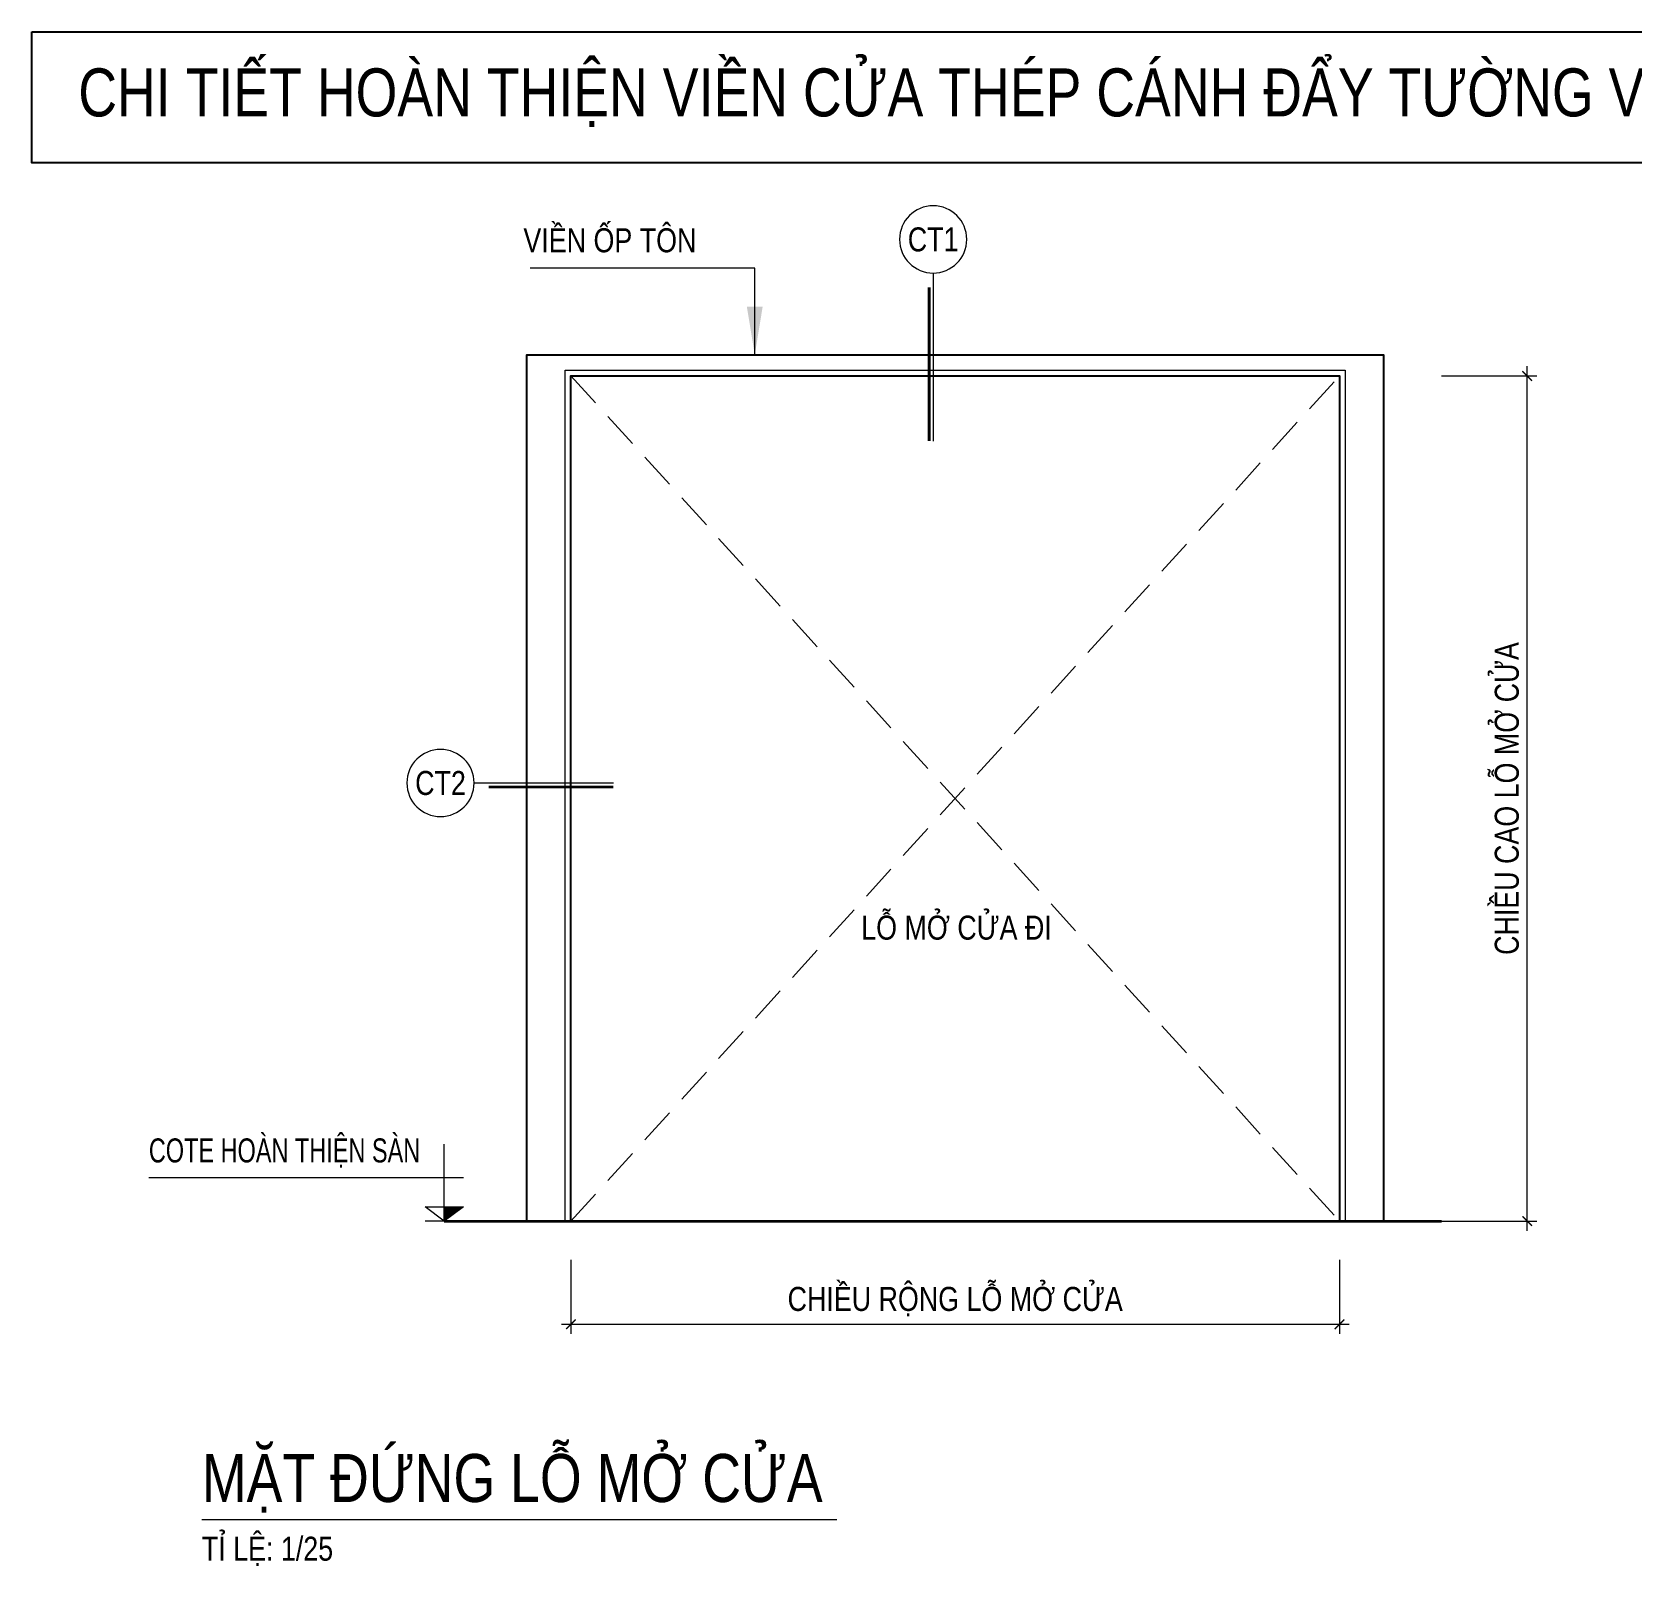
# Model space of a CAD drawing. Header units: millimetres. Extents: x -547695 to 905972, y -1055718 to 167349.
# Drawn here: x -537575 to -533414, y -1048231 to -1044238 of the extents above; entities that cross this region are included whole.
import ezdxf
from ezdxf.enums import TextEntityAlignment as Align

# ---------------------------------------------------------------- set-up
doc = ezdxf.new("R2010")
doc.units = ezdxf.units.MM
doc.linetypes.add('HIDDEN', pattern=[9.525, 6.35, -3.175])
doc.layers.get('DEFPOINTS').update_dxf_attribs({"color": 1, "lineweight": 25})
for name, color, linetype, lineweight in [('A-CONC', 2, 'Continuous', 35), ('A-DIMS', 8, 'Continuous', 9), ('A-FINE', 255, 'Continuous', 25), ('A-HIDD', 45, 'HIDDEN', 9), ('A-LITE', 9, 'Continuous', 9), ('A-SYMBOLS', 10, 'Continuous', 13), ('A-TEXT', 255, 'Continuous', 25)]:
    doc.layers.add(name, color=color, linetype=linetype, lineweight=lineweight)
doc.styles.add('VTK _ Arial_2.5 mm', font='arial.ttf', dxfattribs={"width": 0.8})
doc.styles.add('VTK_Arial', font='arial.ttf', dxfattribs={"width": 0.8})
doc.dimstyles.new('A-2.5-DIM25', dxfattribs={"dimscale": 25, "dimtxt": 2.5, "dimasz": 1, "dimexe": 1, "dimexo": 0, "dimgap": 0.5, "dimtad": 1, "dimdec": 0, "dimzin": 12, "dimdsep": 46, "dimtxsty": 'VTK_Arial', "dimblk": 'ARCHTICK', "dimcen": 0, "dimdle": 1, "dimclrd": 256, "dimclre": 256, "dimclrt": 7, "dimadec": 1, "dimazin": 3, "dimtfac": 1, "dimtdec": 0, "dimtmove": 0, "dimatfit": 2, "dimfxl": 20, "dimtolj": 1, "dimtzin": 0, "dimlwd": -1, "dimlwe": -1, "dimarcsym": 0})

# ---------------------------------------------------------------- blocks, each defined once
blk = doc.blocks.new('A$Cf744d3f0')
for p, q in [((0, 0), (0, 800)), ((200, 450), (-1500, 450)), ((200, 0), (-200, 0))]:
    blk.add_line(p, q)
blk.add_lwpolyline([(0, 0), (-200, 150), (200, 150)], close=True)
blk.add_solid([(200, 150), (0, 150), (0, 0)])
blk = doc.blocks.new('_ARCHTICK')
at = {"color": 0, "linetype": 'ByBlock', "const_width": 0.15}
blk.add_lwpolyline([(-0.5, -0.5), (0.5, 0.5)], dxfattribs=at)
blk = doc.blocks.new('*D777')
at = {"layer": 'A-DIMS', "transparency": 16777216}
for p, q in [((-533906.7, -1045133.5), (-533659, -1045133.5)), ((-533684, -1047358.5), (-533684, -1045108.5)), ((-533906.7, -1047333.5), (-533659, -1047333.5))]:
    blk.add_line(p, q, dxfattribs=at)
at = {"layer": 'DEFPOINTS', "color": 0, "transparency": 16777216}
for p in [(-533906.7, -1045133.5), (-533684, -1045133.5), (-533906.7, -1047333.5)]:
    blk.add_point(p, dxfattribs=at)
at = {"layer": 'A-DIMS', "transparency": 16777216, "xscale": 25, "yscale": 25, "zscale": 25}
for p, rotation in [((-533684, -1045133.5), 90), ((-533684, -1047333.5), 270)]:
    blk.add_blockref('_ARCHTICK', p, dxfattribs=dict(at, rotation=rotation))
at = {"layer": 'A-DIMS', "color": 7, "transparency": 16777216, "insert": (-533736.7, -1046233.5), "char_height": 62.5, "attachment_point": 5, "rotation": 90, "style": 'VTK_Arial'}
blk.add_mtext('\\A1;CHIỀU CAO LỖ MỞ CỬA', dxfattribs=at)
blk = doc.blocks.new('*D778')
at = {"layer": 'A-DIMS', "transparency": 16777216}
for p, q in [((-536172.6, -1047433.9), (-536172.6, -1047627.1)), ((-534172.6, -1047433.9), (-534172.6, -1047627.1)), ((-536197.6, -1047602.1), (-534147.6, -1047602.1))]:
    blk.add_line(p, q, dxfattribs=at)
at = {"layer": 'DEFPOINTS', "color": 0, "transparency": 16777216}
for p in [(-536172.6, -1047433.9), (-534172.6, -1047433.9), (-534172.6, -1047602.1)]:
    blk.add_point(p, dxfattribs=at)
at = {"layer": 'A-DIMS', "transparency": 16777216, "xscale": 25, "yscale": 25, "zscale": 25, "rotation": 180}
blk.add_blockref('_ARCHTICK', (-536172.6, -1047602.1), dxfattribs=at)
at = {"layer": 'A-DIMS', "transparency": 16777216, "xscale": 25, "yscale": 25, "zscale": 25}
blk.add_blockref('_ARCHTICK', (-534172.6, -1047602.1), dxfattribs=at)
at = {"layer": 'A-DIMS', "color": 7, "transparency": 16777216, "insert": (-535172.6, -1047543), "char_height": 62.5, "attachment_point": 5, "style": 'VTK_Arial'}
blk.add_mtext('\\A1;CHIỀU RỘNG LỖ MỞ CỬA', dxfattribs=at)
blk = doc.blocks.new('*U775')
at = {"const_width": 0.3}
blk.add_lwpolyline([(-18, -0.42), (-5, -0.42)], dxfattribs=at)
blk.add_wipeout([(3.5, 0), (3.47, -0.44), (3.39, -0.87), (3.25, -1.29), (3.07, -1.69), (2.83, -2.06), (2.55, -2.4), (2.23, -2.7), (1.88, -2.96), (1.49, -3.17), (1.08, -3.33), (0.66, -3.44), (0.22, -3.49), (-0.22, -3.49), (-0.66, -3.44), (-1.08, -3.33), (-1.49, -3.17), (-1.88, -2.96), (-2.23, -2.7), (-2.55, -2.4), (-2.83, -2.06), (-3.07, -1.69), (-3.25, -1.29), (-3.39, -0.87), (-3.47, -0.44), (-3.5, 0), (-3.47, 0.44), (-3.39, 0.87), (-3.25, 1.29), (-3.07, 1.69), (-2.83, 2.06), (-2.55, 2.4), (-2.23, 2.7), (-1.88, 2.96), (-1.49, 3.17), (-1.08, 3.33), (-0.66, 3.44), (-0.22, 3.49), (0.22, 3.49), (0.66, 3.44), (1.08, 3.33), (1.49, 3.17), (1.88, 2.96), (2.23, 2.7), (2.55, 2.4), (2.83, 2.06), (3.07, 1.69), (3.25, 1.29), (3.39, 0.87), (3.47, 0.44)])
blk.add_lwpolyline([(-3.5, 0), (-18, 0)])
blk.add_circle((0, 0), 3.5)
at = {"color": 7, "style": 'VTK _ Arial_2.5 mm', "width": 0.8, "flags": 8}
blk.add_attdef('SYMBOL', text='', height=2.5, dxfattribs=at).set_placement((0, 0), align=Align.MIDDLE_CENTER)
blk = doc.blocks.new('*U776')
at = {"const_width": 0.3}
blk.add_lwpolyline([(0.42, -21), (0.42, -5)], dxfattribs=at)
blk.add_wipeout([(3.5, 0), (3.47, -0.44), (3.39, -0.87), (3.25, -1.29), (3.07, -1.69), (2.83, -2.06), (2.55, -2.4), (2.23, -2.7), (1.88, -2.96), (1.49, -3.17), (1.08, -3.33), (0.66, -3.44), (0.22, -3.49), (-0.22, -3.49), (-0.66, -3.44), (-1.08, -3.33), (-1.49, -3.17), (-1.88, -2.96), (-2.23, -2.7), (-2.55, -2.4), (-2.83, -2.06), (-3.07, -1.69), (-3.25, -1.29), (-3.39, -0.87), (-3.47, -0.44), (-3.5, 0), (-3.47, 0.44), (-3.39, 0.87), (-3.25, 1.29), (-3.07, 1.69), (-2.83, 2.06), (-2.55, 2.4), (-2.23, 2.7), (-1.88, 2.96), (-1.49, 3.17), (-1.08, 3.33), (-0.66, 3.44), (-0.22, 3.49), (0.22, 3.49), (0.66, 3.44), (1.08, 3.33), (1.49, 3.17), (1.88, 2.96), (2.23, 2.7), (2.55, 2.4), (2.83, 2.06), (3.07, 1.69), (3.25, 1.29), (3.39, 0.87), (3.47, 0.44)])
blk.add_lwpolyline([(0, -3.5), (0, -21)])
blk.add_circle((0, 0), 3.5)
at = {"color": 7, "style": 'VTK _ Arial_2.5 mm', "width": 0.8, "flags": 8}
blk.add_attdef('SYMBOL', text='', height=2.5, dxfattribs=at).set_placement((0, 0), align=Align.MIDDLE_CENTER)
blk = doc.blocks.new('*U771')
blk.add_line((66.1, 0), (0, 0))
at = {"color": 7, "style": 'VTK_Arial', "width": 0.8}
blk.add_attdef('SECTION', (0, 1.86), '', height=5, dxfattribs=at)
at = {"color": 7, "linetype": 'Continuous', "style": 'VTK_Arial', "width": 0.8, "flags": 8}
blk.add_attdef('SCALE-I', (0, -4.25), '', height=2.5, dxfattribs=at)

msp = doc.modelspace()

# ---------------------------------------------------------------- linework, layer by layer
at = {"layer": 'A-CONC'}
msp.add_line((-536502.1, -1047333.5), (-533906.7, -1047333.5), dxfattribs=at)
at = {"layer": 'A-FINE'}
msp.add_lwpolyline([(-537575.2, -1044238.3), (-530325.2, -1044238.3), (-530325.2, -1044578.8), (-537575.2, -1044578.8)], close=True, dxfattribs=at)
for points in [[(-536287.6, -1047333.5), (-536287.6, -1045078.5), (-534057.6, -1045078.5), (-534057.6, -1047333.5)], [(-536172.6, -1047333.5), (-536172.6, -1045133.5), (-534172.6, -1045133.5), (-534172.6, -1047333.5)]]:
    msp.add_lwpolyline(points, dxfattribs=at)
at = {"layer": 'A-HIDD', "ltscale": 15}
for p, q in [((-537575.2, -1044238.3), (-523075.2, -1044238.3)), ((-536172.6, -1045133.5), (-534172.6, -1047333.5)), ((-536172.6, -1047333.5), (-534172.6, -1045133.5))]:
    msp.add_line(p, q, dxfattribs=at)
at = {"layer": 'A-LITE'}
msp.add_lwpolyline([(-536187.6, -1047333.5), (-536187.6, -1045118.5), (-534157.6, -1045118.5), (-534157.6, -1047333.5)], dxfattribs=at)
at = {"layer": 'A-SYMBOLS'}
msp.add_line((-536877.1, -1047221), (-537271.4, -1047221), dxfattribs=at)

# ---------------------------------------------------------------- block references
at = {"layer": 'A-SYMBOLS', "xscale": 0.25, "yscale": 0.25, "zscale": 0.25}
msp.add_blockref('A$Cf744d3f0', (-536502.1, -1047333.5), dxfattribs=at)
at = {"layer": 'A-SYMBOLS', "xscale": 25, "yscale": 25, "zscale": 25}
msp.add_blockref('*U771', (-537133.1, -1048111.2), dxfattribs=at).add_auto_attribs({'SECTION': 'MẶT ĐỨNG LỖ MỞ CỬA', 'SCALE-I': 'TỈ LỆ: 1/25'})

# ---------------------------------------------------------------- texts
at = {"layer": 'A-TEXT', "color": 0, "style": 'VTK_Arial', "width": 0.8}
msp.add_text('CHI TIẾT HOÀN THIỆN VIỀN CỬA THÉP CÁNH ĐẨY TƯỜNG VÁCH TÔN', height=125, dxfattribs=at).set_placement((-537454.7, -1044395.6), align=Align.MIDDLE_LEFT)
at = {"layer": 'A-TEXT', "style": 'VTK_Arial', "width": 0.7}
msp.add_text('COTE HOÀN THIỆN SÀN', height=62.5, dxfattribs=at).set_placement((-537271.1, -1047180.8))
at = {"layer": 'A-TEXT', "color": 0, "char_height": 62.5, "style": 'VTK_Arial'}
for s, insert, width, attachment_point in [('VIỀN ỐP TÔN', (-536296.3, -1044749.2), 1765.323, 1), ('LỖ MỞ CỬA ĐI', (-534921.2, -1046538.4), 1239.205, 3)]:
    msp.add_mtext(s, dxfattribs=dict(at, insert=insert, width=width, attachment_point=attachment_point))

# ---------------------------------------------------------------- dimensions: what is measured, and where the dimension line sits
at = {"layer": 'A-DIMS'}
dim = msp.add_linear_dim(base=(-533684, -1045133.5), p1=(-533906.7, -1047333.5), p2=(-533906.7, -1045133.5), angle=90, text='CHIỀU CAO LỖ MỞ CỬA', dimstyle='A-2.5-DIM25', override={"dimpost": '\\X'}, dxfattribs=at)
dim.commit()
dim.dimension.update_dxf_attribs({"geometry": '*D777', "text_midpoint": (-533736.7, -1046233.5)})
dim = msp.add_linear_dim(base=(-534172.6, -1047602.1), p1=(-536172.6, -1047433.9), p2=(-534172.6, -1047433.9), text='CHIỀU RỘNG LỖ MỞ CỬA', dimstyle='A-2.5-DIM25', override={"dimpost": '\\X'}, dxfattribs=at)
dim.commit()
dim.dimension.update_dxf_attribs({"geometry": '*D778', "text_midpoint": (-535172.6, -1047543)})

# ---------------------------------------------------------------- leaders
at = {"layer": 'A-SYMBOLS'}
msp.add_leader([(-535694.2, -1045078.5), (-535694.2, -1044853.2), (-536279, -1044853.2)], dimstyle='A-2.5-DIM25', override={"dimasz": 5}, dxfattribs=at)

# ---------------------------------------------------------------- next in the draw order: block references
ref = msp.add_blockref('*U776', (-535230, -1044778.2), dxfattribs=dict(at, xscale=-25, yscale=25, zscale=25))
ref.add_attrib('SYMBOL', 'CT1', dxfattribs={"layer": '0', "color": 7, "height": 62.5, "style": 'VTK _ Arial_2.5 mm', "width": 0.8, "flags": 8}).set_placement((-535230, -1044778.2), align=Align.MIDDLE_CENTER)
ref = msp.add_blockref('*U775', (-536512, -1046193.1), dxfattribs=dict(at, xscale=-25, yscale=25, zscale=25))
ref.add_attrib('SYMBOL', 'CT2', dxfattribs={"layer": '0', "color": 7, "height": 62.5, "style": 'VTK _ Arial_2.5 mm', "width": 0.8, "flags": 8}).set_placement((-536512, -1046193.1), align=Align.MIDDLE_CENTER)

doc.saveas('drawing.dxf')
